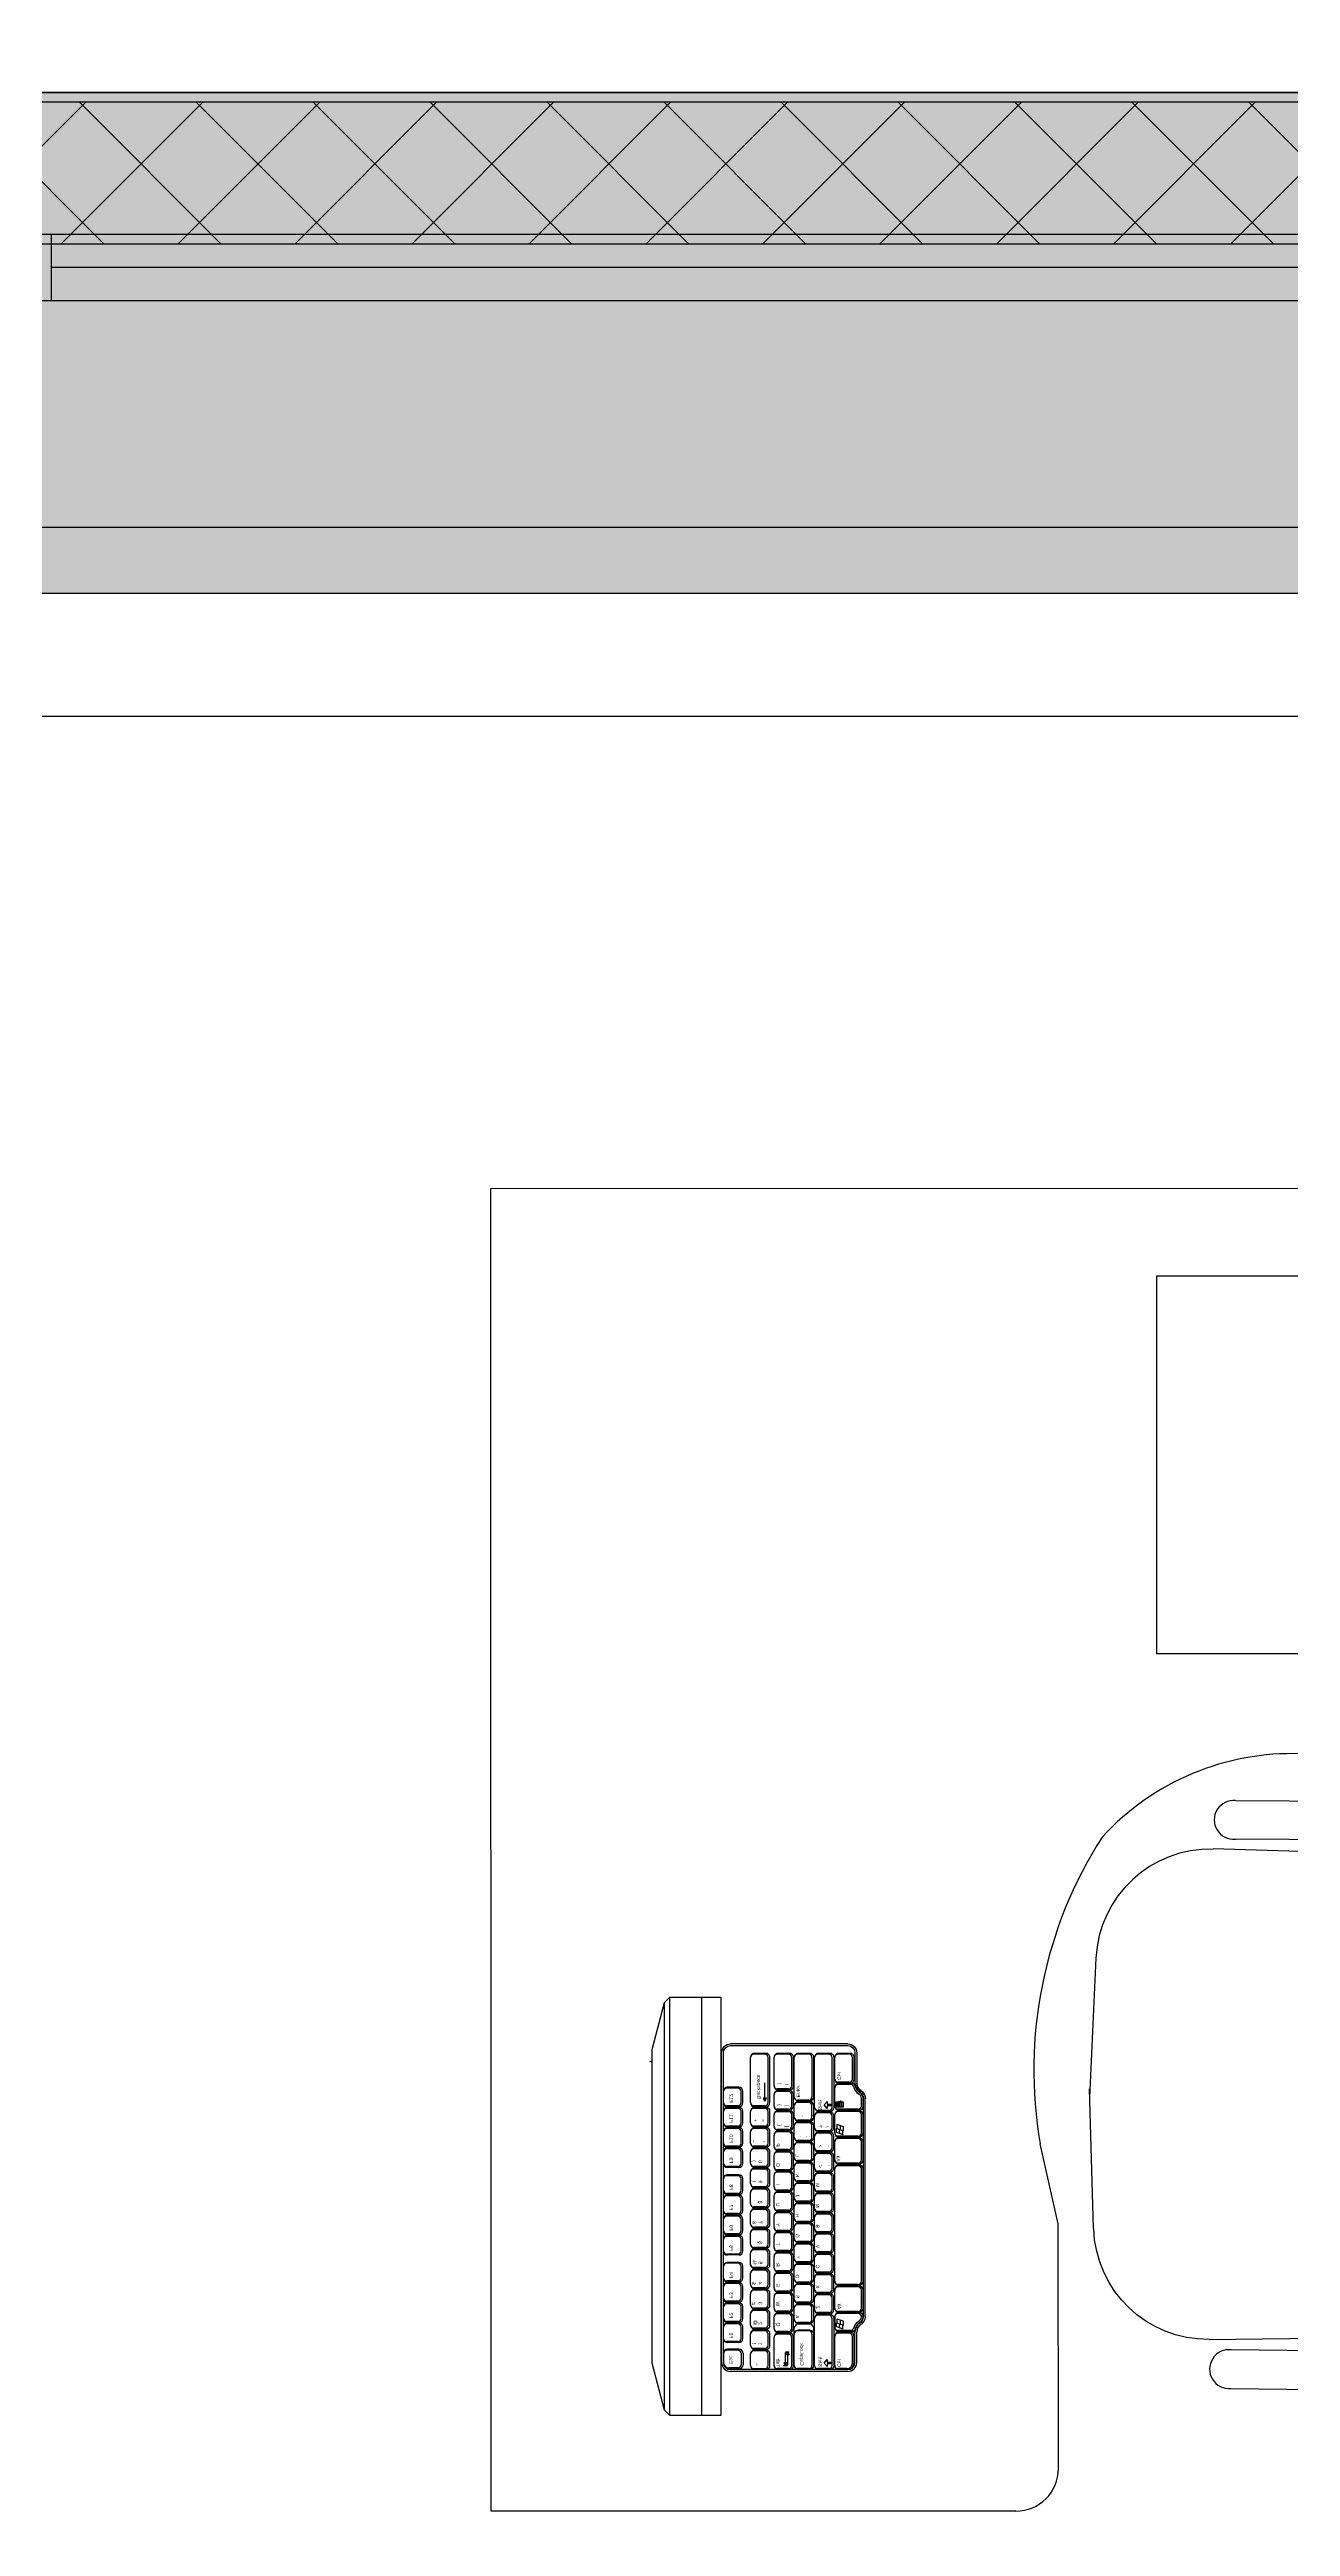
# Model space of a CAD drawing. Header units: millimetres. Extents: x -9318 to 9016603, y 0 to 838141.
# Drawn here: x 104005 to 105318, y 180642 to 183263 of the extents above; entities that cross this region are included whole.
import ezdxf
from ezdxf import colors
from ezdxf.entities.mleader import LeaderData, LeaderLine
from ezdxf.math import Vec2, Vec3

# ---------------------------------------------------------------- set-up
doc = ezdxf.new("R2010")
doc.units = ezdxf.units.MM
doc.linetypes.add('CENTER', pattern=[2, 1.25, -0.25, 0.25, -0.25])
doc.linetypes.add('HIDDEN', pattern=[6, 4, -2])
doc.styles.add('Arial 200', font='arial.ttf', dxfattribs={"height": 500})
doc.styles.add('ISOCPEUR', font='isocpeur.ttf', dxfattribs={"width": 0.7})
doc.styles.add('SIMPLEX', font='simplex.shx', dxfattribs={"width": 0.85, "oblique": 7})

# ---------------------------------------------------------------- blocks, each defined once
blk = doc.blocks.new('*U733')
h = blk.add_hatch(color=8)
h.dxf.hatch_style = 1
h.paths.add_polyline_path([(-1840, -310), (70, -310), (70, -240), (0, -240), (0, 220), (-1770, 220), (-1770, -240), (-1840, -240)])
at = {"color": 8, "lineweight": 30}
for p, q in [((-1770, -240), (-1770, 220)), ((0, -240), (0, 220))]:
    blk.add_line(p, q, dxfattribs=at)
at = {"color": 8}
for p, q in [((0, 220), (-1770, 220)), ((-1770, 70), (0, 70)), ((-1700, 0), (-1700, 70)), ((-70, 0), (-70, 70)), ((-1700, 35), (-70, 35)), ((-1770, 0), (0, 0)), ((-1840, -310), (-1840, -240)), ((-1840, -240), (-1770, -240)), ((0, -240), (70, -240)), ((70, -310), (70, -240)), ((-1840, -310), (70, -310))]:
    blk.add_line(p, q, dxfattribs=at)
blk = doc.blocks.new('_DotSmall')
at = {"color": 8, "linetype": 'ByBlock', "const_width": 0.5}
blk.add_lwpolyline([(-0.0625, 0, 1), (0.0625, 0, 1)], format="xyb", close=True, dxfattribs=at)
blk = doc.blocks.new('М-60')
at = {"color": 8, "extrusion": (-6.19742e-05, 0.000470712, 1)}
for p, q in [((7035415.4, 1186627.5, -0.2), (7035231.8, 1186626.6, -0.2)), ((7035202.1, 1186569.5, -0.1), (7035439, 1186576.2, -0.1)), ((7035232, 1186585.7, -0.1), (7035415.6, 1186586.5, -0.1)), ((7035049.2, 1186548.9, -0.1), (7035050.6, 1186548.5, -0.1)), ((7034998.3, 1186437.9, -0.1), (7035019.7, 1186530.9, -0.1)), ((7035068.3, 1186519.6, -0.1), (7035046.7, 1186425.8, -0.1)), ((7035085.8, 1186312.9, 0), (7035092.5, 1186454.7, -0.1)), ((7035563.1, 1186460.5, -0.1), (7035569.8, 1186312.9, 0)), ((7034971.3, 1186282.6, 0), (7034970.4, 1186343.1, -0.1)), ((7034989, 1186343.1, -0.1), (7034970.8, 1186343.1, -0.1)), ((7034970.8, 1186343.1, -0.1), (7034970.8, 1186282.6, 0)), ((7034989, 1186312.9, 0), (7034989, 1186356.2, -0.1)), ((7034989, 1186312.9, 0), (7034989, 1186343.1, -0.1)), ((7035037.4, 1186344.1, 0), (7035037.4, 1186312.9, 0)), ((7035037.8, 1186361.3, -0.1), (7035088.1, 1186361.3, -0.1)), ((7034989, 1186313.2, 0), (7034989.4, 1186282.9, 0)), ((7034989, 1186313.2, 0), (7034989.6, 1186269.8, 0)), ((7035037.8, 1186282.6, 0), (7035037.4, 1186313.9, 0)), ((7035085.7, 1186314.6, 0), (7035094.7, 1186172.9, 0)), ((7035565.2, 1186174.3, 0.1), (7035569.7, 1186322, 0)), ((7034989.4, 1186282.9, 0), (7034971.3, 1186282.6, 0)), ((7035038.5, 1186265.5, 0), (7035088.8, 1186266.3, 0)), ((7035000.2, 1186188.3, 0), (7035023, 1186095.7, 0.1)), ((7035071.5, 1186107.6, 0.1), (7035048.4, 1186201.2, 0)), ((7035052.8, 1186078.1, 0.1), (7035054.2, 1186078.5, 0.1)), ((7035206, 1186059.9, 0.1), (7035442.9, 1186056.7, 0.1)), ((7035236.1, 1186044.1, 0.1), (7035419.7, 1186046, 0.1)), ((7035420.2, 1186005.1, 0.1), (7035236.6, 1186003.1, 0.1))]:
    blk.add_line(p, q, dxfattribs=at)
for centre, start, end in [((7035230, 1186606.2, 122.4), 84.9987, 275.5247), ((7035417.4, 1186607.1, 122.4), 264.9987, 95.5247), ((7035234.4, 1186023.7, 122.4), 85.3479, 275.874), ((7035421.8, 1186025.7, 122.4), 265.3479, 95.874)]:
    blk.add_arc(centre, 20.6, start, end, dxfattribs=at)
at = {"color": 8, "extrusion": (6.19742e-05, -0.000470712, -1)}
for centre, major_axis, start_param, end_param in [((7035442.2, 1186455, -0.1), (77.8, 92.6, 0), -0.725128, 0.826554), ((7035043.3, 1186525.4, -0.1), (15.6, 18.5, 0), 4.240369, 5.829345), ((7035044.7, 1186525.1, -0.1), (15.6, 18.5, 0), -0.45384, 1.098777), ((7035213.4, 1186449, -0.1), (77.8, 92.6, 0), 4.061153, 5.558057), ((7035352, 1186356.2, 0), (-277.9, 233.5, -0.1), 5.584367, 5.811166), ((7035400.4, 1186344.1, 0), (233.5, 277.9, -0.1), 4.01357, 4.240369)]:
    blk.add_ellipse(centre, major_axis=major_axis, ratio=1, start_param=start_param, end_param=end_param, dxfattribs=at)
at = {"color": 8, "extrusion": (-6.19742e-05, 0.000470712, 1)}
for centre, major_axis, start_param, end_param in [((7035352.6, 1186275.3, 0), (-274.3, -237.7, 0.1), 5.584367, 5.811166), ((7035400.8, 1186288.2, 0), (237.7, -274.3, 0.1), 4.01357, 4.240369), ((7035215.4, 1186180.5, 0), (79.2, -91.4, 0), 4.061153, 5.558057), ((7035444.3, 1186178, 0.1), (79.2, -91.4, 0), -0.725128, 0.826554), ((7035048, 1186101.8, 0.1), (15.8, -18.3, 0), -0.45384, 1.098777), ((7035046.5, 1186101.5, 0.1), (15.8, -18.3, 0), 4.240369, 5.829345)]:
    blk.add_ellipse(centre, major_axis=major_axis, ratio=1, start_param=start_param, end_param=end_param, dxfattribs=at)
blk = doc.blocks.new('стол угловой 1200х1400')
at = {"color": 8, "extrusion": (-6.20986e-05, 0.000470696, 1)}
for p, q in [((-20568.3, 33327.6, -393.6), (-20014.8, 33327.8, -393.6)), ((-20568, 32127.6, -393), (-20568.3, 33327.6, -393.6)), ((-19969.8, 32984.7, -393.4), (-19969.8, 33284.7, -393.5)), ((-19213.1, 32728, -393.2), (-19472.2, 32727.9, -393.2)), ((-19168.1, 32683, -393.2), (-19168, 32128, -392.9)), ((-19168, 32128, -392.9), (-20568, 32127.6, -393))]:
    blk.add_line(p, q, dxfattribs=at)
at = {"color": 8, "linetype": 'HIDDEN', "ltscale": 0.1}
blk.add_lwpolyline([(-20475.6, 33232.1), (-20075.6, 33232.2), (-20075.5, 32832.2), (-20475.5, 32832.1)], close=True, dxfattribs=at)
at = {"color": 8, "extrusion": (-6.20986e-05, 0.000470696, 1), "elevation": -376.6}
blk.add_lwpolyline([(-19472.3, 32728.1), (-19556.8, 32709)], dxfattribs=at)
at = {"color": 8, "extrusion": (-6.20986e-05, 0.000470696, 1)}
for centre, radius, start, end in [((-20014.8, 33283, -376.6), 45, 2.4817, 90.0151), ((-19697, 32975.5, -376.6), 272.9, 178.0222, 227.3755), ((-19635.3, 33157.4, -376.6), 455.2, 237.2104, 279.9393), ((-19213.1, 32683.2, -376.6), 45, 0.0151, 90.0151)]:
    blk.add_arc(centre, radius, start, end, dxfattribs=at)
blk = doc.blocks.new('KEY')
at = {"color": 8}
for p, q in [((-0.198, 0), (0.198, 0)), ((-0.338, -0.536), (-0.338, -0.141)), ((-0.307, -0.505), (-0.307, -0.109)), ((-0.198, -0.614), (0.198, -0.614)), ((-0.198, -0.677), (0.198, -0.677)), ((0.307, -0.505), (0.307, -0.109)), ((0.338, -0.536), (0.338, -0.141))]:
    blk.add_line(p, q, dxfattribs=at)
for centre, radius, start, end in [((0.198, -0.109), 0.109, 360, 90), ((0.198, -0.141), 0.141, 360, 90), ((-0.198, -0.141), 0.141, 90, 180), ((-0.198, -0.536), 0.141, 180, 270), ((-0.198, -0.109), 0.109, 90, 180), ((-0.198, -0.505), 0.109, 180, 270), ((0.198, -0.505), 0.109, 270, 360), ((0.198, -0.536), 0.141, 270, 360)]:
    blk.add_arc(centre, radius, start, end, dxfattribs=at)
blk = doc.blocks.new('рншнглнг8л')
h = blk.add_hatch(color=8)
h.paths.add_polyline_path([(-575895.8, 55186.1), (-575892.8, 55184.3), (-575895.8, 55184.3)])
h.paths.add_polyline_path([(-575895.8, 55184.3), (-575892.8, 55184.3), (-575895.8, 55182.5)])
h = blk.add_hatch(color=8)
h.paths.add_polyline_path([(-575624.1, 55162.2), (-575627.2, 55160.4), (-575624.1, 55160.4)])
h.paths.add_polyline_path([(-575624.1, 55160.4), (-575627.2, 55160.4), (-575624.1, 55158.6)])
h = blk.add_hatch(color=8)
h.paths.add_polyline_path([(-575615.7, 55164.4), (-575612.7, 55162.7), (-575615.7, 55162.7)])
h.paths.add_polyline_path([(-575615.7, 55162.7), (-575612.7, 55162.7), (-575615.7, 55160.9)])
at = {"color": 8}
for p, q in [((-575947.2, 55303.5), (-575997.1, 55290.7)), ((-575615.4, 55303.5), (-575947.2, 55303.5)), ((-575565.6, 55290.7), (-575615.4, 55303.5)), ((-575997.1, 55290.7), (-576002.8, 55285.1)), ((-575559.9, 55285.1), (-576002.8, 55285.1)), ((-576002.8, 55285.1), (-576002.8, 55230.9)), ((-575565.6, 55290.7), (-575997.1, 55290.7)), ((-575559.9, 55285.1), (-575565.6, 55290.7)), ((-575559.9, 55230.9), (-575559.9, 55285.1)), ((-575559.9, 55250.9), (-576002.8, 55250.9)), ((-576002.8, 55230.9), (-575559.9, 55230.9)), ((-575953.4, 55096.7), (-575953.4, 55220.6)), ((-575951.4, 55096.7), (-575951.4, 55220.6)), ((-575616.2, 55228.2), (-575943.8, 55228.2)), ((-575630.1, 55211.8), (-575630.1, 55223.9)), ((-575629.1, 55212.8), (-575629.1, 55224.8)), ((-575625.8, 55228.2), (-575616.1, 55228.2)), ((-575610.4, 55212.8), (-575610.4, 55222.5)), ((-575609.4, 55211.8), (-575609.4, 55221.5)), ((-575608.6, 55096.7), (-575608.6, 55220.6)), ((-575606.7, 55096.7), (-575606.7, 55220.6)), ((-575943.3, 55183.3), (-575943.3, 55195.4)), ((-575942.4, 55184.3), (-575942.4, 55196.3)), ((-575891.1, 55199.6), (-575939, 55199.6)), ((-575887.8, 55184.3), (-575887.8, 55196.3)), ((-575886.8, 55183.3), (-575886.8, 55195.4)), ((-575625.8, 55209.5), (-575613.7, 55209.5)), ((-575625.8, 55207.5), (-575613.7, 55207.5)), ((-575943.3, 55158.3), (-575943.3, 55170.4)), ((-575942.4, 55159.3), (-575942.4, 55171.3)), ((-575891.1, 55180.9), (-575939, 55180.9)), ((-575891.1, 55179), (-575939, 55179)), ((-575908.9, 55174.7), (-575939, 55174.7)), ((-575892.8, 55184.3), (-575912.1, 55184.3)), ((-575905.6, 55159.3), (-575905.6, 55171.3)), ((-575904.7, 55158.3), (-575904.7, 55170.4)), ((-575895.8, 55182.5), (-575895.8, 55186.1)), ((-575895.8, 55186.1), (-575892.8, 55184.3)), ((-575892.8, 55184.3), (-575895.8, 55182.5)), ((-575647, 55158.3), (-575647, 55170.4)), ((-575646.1, 55159.3), (-575646.1, 55171.3)), ((-575612.9, 55174.7), (-575642.8, 55174.7)), ((-575627.2, 55162.5), (-575627.2, 55158.5)), ((-575624.1, 55162.2), (-575627.2, 55160.4)), ((-575627.2, 55160.4), (-575613.4, 55160.4)), ((-575627.2, 55160.4), (-575624.1, 55158.6)), ((-575612.7, 55162.7), (-575626.8, 55162.7)), ((-575624.1, 55158.6), (-575624.1, 55162.2)), ((-575615.7, 55160.9), (-575615.7, 55164.4)), ((-575615.7, 55164.4), (-575612.7, 55162.7)), ((-575612.7, 55162.7), (-575615.7, 55160.9)), ((-575612.7, 55160.6), (-575612.7, 55164.9)), ((-575609.6, 55159.3), (-575609.6, 55171.3)), ((-575608.6, 55158.3), (-575608.6, 55170.4)), ((-575943.3, 55136.9), (-575943.3, 55149)), ((-575942.4, 55137.9), (-575942.4, 55149.9)), ((-575908.9, 55156), (-575939, 55156)), ((-575908.9, 55154), (-575939, 55154)), ((-575897.2, 55153.3), (-575939, 55153.3)), ((-575897.2, 55134.5), (-575939, 55134.5)), ((-575893.9, 55137.9), (-575893.9, 55149.9)), ((-575892.9, 55136.9), (-575892.9, 55149)), ((-575656.6, 55136.9), (-575656.6, 55149)), ((-575612.9, 55153.3), (-575652.3, 55153.3)), ((-575650.4, 55136.9), (-575650.4, 55149)), ((-575649.5, 55137.9), (-575649.5, 55149.9)), ((-575612.9, 55134.5), (-575646.1, 55134.5)), ((-575612.9, 55156), (-575642.8, 55156)), ((-575612.9, 55154), (-575642.8, 55154)), ((-575609.6, 55137.9), (-575609.6, 55149.9)), ((-575608.6, 55136.9), (-575608.6, 55149)), ((-575943.3, 55115.5), (-575943.3, 55127.6)), ((-575942.4, 55116.5), (-575942.4, 55128.5)), ((-575897.2, 55132.6), (-575939, 55132.6)), ((-575886.1, 55131.9), (-575939, 55131.9)), ((-575886.1, 55113.1), (-575939, 55113.1)), ((-575886.1, 55111.2), (-575939, 55111.2)), ((-575916.1, 55110.5), (-575939, 55110.5)), ((-575887.5, 55110.5), (-575906.9, 55110.5)), ((-575888.8, 55121.7), (-575892.5, 55118.4)), ((-575892.5, 55118.4), (-575889.6, 55118.6)), ((-575886.3, 55108.9), (-575891.8, 55108.9)), ((-575891.8, 55108.9), (-575891.8, 55101.7)), ((-575887.1, 55108.1), (-575890.9, 55108.1)), ((-575889.6, 55118.6), (-575889.6, 55114.7)), ((-575887.9, 55114.7), (-575889.6, 55114.7)), ((-575885, 55118.4), (-575888.8, 55121.7)), ((-575887.9, 55114.7), (-575887.9, 55118.6)), ((-575887.9, 55118.6), (-575885, 55118.4)), ((-575886.3, 55101.7), (-575886.3, 55108.9)), ((-575882.8, 55116.5), (-575882.8, 55128.5)), ((-575881.9, 55115.5), (-575881.9, 55127.6)), ((-575859, 55110.5), (-575878.3, 55110.5)), ((-575868.2, 55108.4), (-575865.8, 55101.7)), ((-575863.9, 55108.4), (-575861.4, 55101.7)), ((-575857.1, 55101.7), (-575859.5, 55108.4)), ((-575830.5, 55110.5), (-575849.7, 55110.5)), ((-575702.1, 55110.5), (-575820.9, 55110.5)), ((-575673.5, 55110.5), (-575692.8, 55110.5)), ((-575667, 55115.5), (-575667, 55127.6)), ((-575666.1, 55116.5), (-575666.1, 55128.5)), ((-575664.6, 55110.5), (-575653.2, 55110.5)), ((-575612.9, 55131.9), (-575662.7, 55131.9)), ((-575612.9, 55113.1), (-575662.7, 55113.1)), ((-575612.9, 55111.2), (-575662.7, 55111.2)), ((-575662.4, 55108.4), (-575660, 55101.7)), ((-575658, 55108.4), (-575655.6, 55101.7)), ((-575651.3, 55101.7), (-575653.7, 55108.4)), ((-575612.9, 55132.6), (-575652.3, 55132.6)), ((-575612.9, 55110.5), (-575643.7, 55110.5)), ((-575615.5, 55121.7), (-575619.2, 55118.4)), ((-575619.2, 55118.4), (-575616.4, 55118.6)), ((-575616.4, 55118.6), (-575616.4, 55114.7)), ((-575614.7, 55114.7), (-575616.4, 55114.7)), ((-575611.8, 55118.4), (-575615.5, 55121.7)), ((-575614.7, 55118.6), (-575611.8, 55118.4)), ((-575614.7, 55114.7), (-575614.7, 55118.6)), ((-575609.6, 55116.5), (-575609.6, 55128.5)), ((-575608.6, 55115.5), (-575608.6, 55127.6)), ((-575943.8, 55089.1), (-575911.8, 55089.1)), ((-575943.8, 55087.2), (-575911.8, 55087.2)), ((-575943.3, 55094.1), (-575943.3, 55106.2)), ((-575942.4, 55095.1), (-575942.4, 55107.1)), ((-575916.1, 55091.7), (-575939, 55091.7)), ((-575916.1, 55089.8), (-575939, 55089.8)), ((-575912.7, 55095.1), (-575912.7, 55107.1)), ((-575911.8, 55094.1), (-575911.8, 55106.2)), ((-575911.2, 55091.1), (-575911.2, 55106.2)), ((-575910.2, 55092.8), (-575910.2, 55107.1)), ((-575887.5, 55082.3), (-575895.6, 55082.3)), ((-575890.9, 55106.4), (-575893.2, 55105.3)), ((-575893.2, 55105.3), (-575892.3, 55105.1)), ((-575892.3, 55105.1), (-575893.1, 55104)), ((-575892.8, 55103.7), (-575893.1, 55104)), ((-575892.8, 55103.7), (-575891.9, 55104.8)), ((-575891.9, 55104.8), (-575891.5, 55104.1)), ((-575886.3, 55107.2), (-575891.8, 55107.2)), ((-575886.3, 55105.5), (-575891.8, 55105.5)), ((-575891.8, 55101.7), (-575886.3, 55101.7)), ((-575891.5, 55104.1), (-575890.9, 55106.4)), ((-575887.1, 55106.4), (-575890.9, 55106.4)), ((-575887.1, 55104.6), (-575890.9, 55104.6)), ((-575887.1, 55102.9), (-575890.9, 55102.9)), ((-575884.2, 55085.6), (-575884.2, 55107.1)), ((-575883.3, 55084.6), (-575883.3, 55106.2)), ((-575882.6, 55084.7), (-575882.6, 55106.2)), ((-575881.6, 55085.6), (-575881.6, 55107.1)), ((-575859, 55082.3), (-575878.3, 55082.3)), ((-575855.7, 55085.6), (-575855.7, 55107.1)), ((-575854.7, 55084.7), (-575854.7, 55106.2)), ((-575854, 55084.7), (-575854, 55106.2)), ((-575853.1, 55085.6), (-575853.1, 55107.1)), ((-575830.5, 55082.3), (-575849.7, 55082.3)), ((-575827.1, 55085.6), (-575827.1, 55107.1)), ((-575826.2, 55084.7), (-575826.2, 55106.2)), ((-575825.2, 55084.7), (-575825.2, 55106.2)), ((-575824.3, 55085.6), (-575824.3, 55107.1)), ((-575702.1, 55082.3), (-575820.9, 55082.3)), ((-575698.7, 55085.6), (-575698.7, 55107.1)), ((-575697.8, 55084.7), (-575697.8, 55106.2)), ((-575697.1, 55084.7), (-575697.1, 55106.2)), ((-575696.1, 55085.6), (-575696.1, 55107.1)), ((-575673.5, 55082.3), (-575692.8, 55082.3)), ((-575670.2, 55085.6), (-575670.2, 55107.1)), ((-575669.2, 55084.7), (-575669.2, 55106.2)), ((-575668.9, 55084.6), (-575668.9, 55106.2)), ((-575667.9, 55085.6), (-575667.9, 55107.1)), ((-575664.6, 55082.3), (-575664.5, 55082.3)), ((-575649.9, 55092.8), (-575649.9, 55107.1)), ((-575648.9, 55091.1), (-575648.9, 55106.2)), ((-575616.2, 55089.1), (-575648.3, 55089.1)), ((-575616.2, 55087.2), (-575648.3, 55087.2)), ((-575647.9, 55094.1), (-575647.9, 55106.2)), ((-575647, 55095.1), (-575647, 55107.1)), ((-575615.3, 55091.7), (-575643.7, 55091.7)), ((-575616.2, 55089.8), (-575643.7, 55089.8)), ((-575609.6, 55097.5), (-575609.6, 55107.1)), ((-575608.6, 55097.5), (-575608.6, 55106.2)), ((-575887.5, 55080.3), (-575895.6, 55080.3)), ((-575664.5, 55080), (-575895.6, 55080)), ((-575664.5, 55078.1), (-575895.6, 55078.1)), ((-575859, 55080.4), (-575878.3, 55080.4)), ((-575830.5, 55080.4), (-575849.7, 55080.4)), ((-575702.1, 55080.4), (-575820.9, 55080.4)), ((-575673.5, 55080.4), (-575692.8, 55080.4)), ((-575664.6, 55080.3), (-575664.5, 55080.3))]:
    blk.add_line(p, q, dxfattribs=at)
for points in [[(-575934, 55303.5), (-575934.9, 55306.2)], [(-575616.2, 55230.1), (-575943.8, 55230.1)]]:
    blk.add_lwpolyline(points, dxfattribs=at)
for centre, major_axis, start_param, end_param in [((-575943.8, 55220.6), (-6.74, -6.74), 3.926991, 5.497787), ((-575943.8, 55220.6), (-5.39, -5.39), 3.926991, 5.497787), ((-575943.8, 55096.7), (-6.74, 6.74), 0.785398, 2.356194), ((-575943.8, 55096.7), (-5.39, 5.39), 0.785398, 2.356194), ((-575911.8, 55077.6), (-8.08, -8.08), 2.907036, 3.926991), ((-575911.8, 55077.6), (-6.74, -6.74), 2.907036, 3.926991), ((-575895.6, 55087.6), (-6.74, -6.74), -0.234557, 0.785398), ((-575895.6, 55087.6), (-5.39, 5.39), 1.336239, 2.356194)]:
    blk.add_ellipse(centre, major_axis=major_axis, ratio=1, start_param=start_param, end_param=end_param, dxfattribs=at)
at = {"color": 8, "extrusion": (0, 0, -1)}
for centre, major_axis, ratio, start_param, end_param in [((-575625.8, 55223.9), (3.03, 3.03), 1, 3.926991, 5.497787), ((-575625.8, 55224.8), (2.36, 2.36), 1, 3.926991, 5.497787), ((-575625.8, 55212.8), (2.36, -2.36), 1, 0.785398, 2.356194), ((-575616.2, 55220.6), (6.74, -6.74), 1, 3.926991, 5.497787), ((-575616.2, 55220.6), (5.39, -5.39), 1, 3.926991, 5.497787), ((-575616.1, 55221.5), (4.72, 4.72), 1, 5.497787, 7.068583), ((-575616.1, 55222.5), (4.04, -4.04), 1, 3.926991, 5.497787), ((-575613.7, 55212.8), (2.36, -2.36), 1, -0.785398, 0.785398), ((-575939, 55195.4), (3.03, -3.03), 1, 2.356194, 3.926991), ((-575939, 55196.3), (2.36, -2.36), 1, 2.356194, 3.926991), ((-575891.1, 55196.3), (2.36, 2.36), 1, 5.497787, 7.068583), ((-575891.1, 55195.4), (3.03, -3.03), 1, 3.926991, 5.497787), ((-575625.8, 55211.8), (3.03, -3.03), 1, 0.785398, 2.356194), ((-575613.7, 55211.8), (3.03, 3.03), 1, 0.785398, 2.356194), ((-575939, 55183.3), (3.03, 3.03), 1, 2.356194, 3.926991), ((-575939, 55170.4), (3.03, -3.03), 1, 2.356194, 3.926991), ((-575939, 55184.3), (2.36, 2.36), 1, 2.356194, 3.926991), ((-575939, 55171.3), (2.36, -2.36), 1, 2.356194, 3.926991), ((-575908.9, 55171.3), (2.36, 2.36), 1, 5.497787, 7.068583), ((-575908.9, 55170.4), (3.03, 3.03), 1, 5.497787, 7.068583), ((-575891.1, 55184.3), (2.36, -2.36), 1, -0.785398, 0.785398), ((-575891.1, 55183.3), (3.03, 3.03), 1, 0.785398, 2.356194), ((-575642.8, 55170.4), (3.03, 3.03), 1, 3.926991, 5.497787), ((-575642.8, 55171.3), (2.36, 2.36), 1, 3.926991, 5.497787), ((-575612.9, 55171.3), (2.36, -2.36), 1, 3.926991, 5.497787), ((-575612.9, 55170.4), (3.03, -3.03), 1, 3.926991, 5.497787), ((-575939, 55158.3), (3.03, 3.03), 1, 2.356194, 3.926991), ((-575939, 55149), (3.03, -3.03), 1, 2.356194, 3.926991), ((-575939, 55136.9), (3.03, 3.03), 1, 2.356194, 3.926991), ((-575939, 55159.3), (2.36, 2.36), 1, 2.356194, 3.926991), ((-575939, 55149.9), (2.36, -2.36), 1, 2.356194, 3.926991), ((-575939, 55137.9), (2.36, 2.36), 1, 2.356194, 3.926991), ((-575908.9, 55159.3), (2.36, -2.36), 1, -0.785398, 0.785398), ((-575908.9, 55158.3), (3.03, -3.03), 1, -0.785398, 0.785398), ((-575897.2, 55149.9), (2.36, 2.36), 1, 5.497787, 7.068583), ((-575897.2, 55149), (3.03, 3.03), 1, 5.497787, 7.068583), ((-575897.2, 55137.9), (2.36, -2.36), 1, -0.785398, 0.785398), ((-575897.2, 55136.9), (3.03, -3.03), 1, -0.785398, 0.785398), ((-575652.3, 55149), (3.03, 3.03), 1, 3.926991, 5.497787), ((-575652.3, 55136.9), (3.03, -3.03), 1, 0.785398, 2.356194), ((-575646.1, 55149), (3.03, 3.03), 1, 3.926991, 5.497787), ((-575646.1, 55136.9), (3.03, -3.03), 1, 0.785398, 2.356194), ((-575646.1, 55149.9), (2.36, -2.36), 1, 2.356194, 3.926991), ((-575646.1, 55137.9), (2.36, 2.36), 1, 2.356194, 3.926991), ((-575642.8, 55158.3), (3.03, -3.03), 1, 0.785398, 2.356194), ((-575642.8, 55159.3), (2.36, -2.36), 1, 0.785398, 2.356194), ((-575612.9, 55159.3), (2.36, 2.36), 1, 0.785398, 2.356194), ((-575612.9, 55158.3), (3.03, 3.03), 1, 0.785398, 2.356194), ((-575612.9, 55149.9), (2.36, -2.36), 1, 3.926991, 5.497787), ((-575612.9, 55149), (3.03, -3.03), 1, 3.926991, 5.497787), ((-575612.9, 55137.9), (2.36, 2.36), 1, 0.785398, 2.356194), ((-575612.9, 55136.9), (3.03, 3.03), 1, 0.785398, 2.356194), ((-575939, 55127.6), (3.03, -3.03), 1, 2.356194, 3.926991), ((-575939, 55115.5), (3.03, 3.03), 1, 2.356194, 3.926991), ((-575939, 55106.2), (3.03, -3.03), 1, 2.356194, 3.926991), ((-575939, 55128.5), (2.36, -2.36), 1, 2.356194, 3.926991), ((-575939, 55116.5), (2.36, 2.36), 1, 2.356194, 3.926991), ((-575939, 55107.1), (2.36, -2.36), 1, 2.356194, 3.926991), ((-575916.1, 55107.1), (2.36, -2.36), 1, 3.926991, 5.497787), ((-575916.1, 55106.2), (3.03, -3.03), 1, 3.926991, 5.497787), ((-575906.9, 55106.2), (3.03, 3.03), 1, 3.926991, 5.497787), ((-575906.9, 55107.1), (2.36, 2.36), 1, 3.926991, 5.497787), ((-575887.5, 55107.1), (2.36, 2.36), 1, 5.497787, 7.068583), ((-575887.5, 55106.2), (3.03, 3.03), 1, 5.497787, 7.068583), ((-575886.1, 55128.5), (2.36, 2.36), 1, 5.497787, 7.068583), ((-575886.1, 55127.6), (3.03, -3.03), 1, 3.926991, 5.497787), ((-575886.1, 55116.5), (2.36, -2.36), 1, -0.785398, 0.785398), ((-575886.1, 55115.5), (3.03, 3.03), 1, 0.785398, 2.356194), ((-575878.3, 55106.2), (3.03, 3.03), 1, 3.926991, 5.497787), ((-575878.3, 55107.1), (2.36, 2.36), 1, 3.926991, 5.497787), ((-575866, 55108.4), (2.17, 0), 0.316309, 0, 3.141593), ((-575861.7, 55108.4), (2.17, 0), 0.316309, 3.141593, 6.283185), ((-575859, 55107.1), (2.36, 2.36), 1, 5.497787, 7.068583), ((-575859, 55106.2), (3.03, -3.03), 1, 3.926991, 5.497787), ((-575849.7, 55106.2), (3.03, 3.03), 1, 3.926991, 5.497787), ((-575849.7, 55107.1), (2.36, -2.36), 1, 2.356194, 3.926991), ((-575830.5, 55107.1), (2.36, -2.36), 1, 3.926991, 5.497787), ((-575830.5, 55106.2), (3.03, -3.03), 1, 3.926991, 5.497787), ((-575820.9, 55106.2), (3.03, 3.03), 1, 3.926991, 5.497787), ((-575820.9, 55107.1), (2.36, -2.36), 1, 2.356194, 3.926991), ((-575702.1, 55107.1), (2.36, 2.36), 1, 5.497787, 7.068583), ((-575702.1, 55106.2), (3.03, -3.03), 1, 3.926991, 5.497787), ((-575692.8, 55106.2), (3.03, 3.03), 1, 3.926991, 5.497787), ((-575692.8, 55107.1), (2.36, -2.36), 1, 2.356194, 3.926991), ((-575673.5, 55107.1), (2.36, -2.36), 1, 3.926991, 5.497787), ((-575673.5, 55106.2), (3.03, -3.03), 1, 3.926991, 5.497787), ((-575664.6, 55106.2), (3.03, 3.03), 1, 3.926991, 5.497787), ((-575664.6, 55107.1), (2.36, -2.36), 1, 2.356194, 3.926991), ((-575662.7, 55127.6), (3.03, 3.03), 1, 3.926991, 5.497787), ((-575662.7, 55115.5), (3.03, -3.03), 1, 0.785398, 2.356194), ((-575662.7, 55128.5), (2.36, -2.36), 1, 2.356194, 3.926991), ((-575662.7, 55116.5), (2.36, 2.36), 1, 2.356194, 3.926991), ((-575660.2, 55108.4), (2.17, 0), 0.316309, 0, 3.141593), ((-575655.9, 55108.4), (2.17, 0), 0.316309, 3.141593, 6.283185), ((-575653.2, 55107.1), (2.36, -2.36), 1, 3.926991, 5.497787), ((-575653.2, 55106.2), (3.03, -3.03), 1, 3.926991, 5.497787), ((-575643.7, 55106.2), (3.03, 3.03), 1, 3.926991, 5.497787), ((-575643.7, 55107.1), (2.36, -2.36), 1, 2.356194, 3.926991), ((-575612.9, 55128.5), (2.36, -2.36), 1, 3.926991, 5.497787), ((-575612.9, 55127.6), (3.03, -3.03), 1, 3.926991, 5.497787), ((-575612.9, 55116.5), (2.36, 2.36), 1, 0.785398, 2.356194), ((-575612.9, 55115.5), (3.03, 3.03), 1, 0.785398, 2.356194), ((-575612.9, 55107.1), (2.36, -2.36), 1, 3.926991, 5.497787), ((-575612.9, 55106.2), (3.03, -3.03), 1, 3.926991, 5.497787), ((-575939, 55094.1), (3.03, 3.03), 1, 2.356194, 3.926991), ((-575939, 55095.1), (2.36, 2.36), 1, 2.356194, 3.926991), ((-575916.1, 55095.1), (2.36, 2.36), 1, 0.785398, 2.356194), ((-575916.1, 55094.1), (3.03, 3.03), 1, 0.785398, 2.356194), ((-575911.8, 55077.6), (8.08, 8.08), 1, 5.497787, 6.517742), ((-575911.8, 55077.6), (6.74, -6.74), 1, 3.926991, 4.946946), ((-575909.2, 55091.1), (1.35, -1.35), 1, 0.971859, 2.356194), ((-575908.3, 55092.8), (1.35, -1.35), 1, 1.011126, 2.356194), ((-575911.8, 55077.6), (8.33, 8.33), 1, 5.684248, 6.517742), ((-575911.8, 55077.6), (9.68, -9.68), 1, 4.152719, 4.946946), ((-575895.6, 55087.6), (6.74, 6.74), 1, 2.356194, 3.37615), ((-575895.6, 55087.6), (5.39, 5.39), 1, 2.356194, 3.37615), ((-575895.6, 55087.6), (5.14, 5.14), 1, 2.356194, 3.37615), ((-575895.6, 55087.6), (3.79, 3.79), 1, 2.356194, 3.37615), ((-575887.5, 55085.6), (2.36, -2.36), 1, -0.785398, 0.785398), ((-575887.5, 55084.6), (3.03, -3.03), 1, -0.785398, 0.785398), ((-575878.3, 55084.7), (3.03, -3.03), 1, 0.785398, 2.356194), ((-575878.3, 55085.6), (2.36, -2.36), 1, 0.785398, 2.356194), ((-575864.8, 55105), (2.17, 0), 0.316309, 0, 3.141593), ((-575863.6, 55101.7), (2.17, 0), 0.316309, 0, 3.141593), ((-575860.5, 55105), (2.17, 0), 0.316309, 3.141593, 6.283185), ((-575859.3, 55101.7), (2.17, 0), 0.316309, 3.141593, 6.283185), ((-575859, 55085.6), (2.36, -2.36), 1, -0.785398, 0.785398), ((-575859, 55084.7), (3.03, 3.03), 1, 0.785398, 2.356194), ((-575849.7, 55084.7), (3.03, -3.03), 1, 0.785398, 2.356194), ((-575849.7, 55085.6), (2.36, 2.36), 1, 2.356194, 3.926991), ((-575830.5, 55085.6), (2.36, 2.36), 1, 0.785398, 2.356194), ((-575830.5, 55084.7), (3.03, 3.03), 1, 0.785398, 2.356194), ((-575820.9, 55084.7), (3.03, -3.03), 1, 0.785398, 2.356194), ((-575820.9, 55085.6), (2.36, 2.36), 1, 2.356194, 3.926991), ((-575702.1, 55085.6), (2.36, -2.36), 1, -0.785398, 0.785398), ((-575702.1, 55084.7), (3.03, 3.03), 1, 0.785398, 2.356194), ((-575692.8, 55084.7), (3.03, -3.03), 1, 0.785398, 2.356194), ((-575692.8, 55085.6), (2.36, 2.36), 1, 2.356194, 3.926991), ((-575673.5, 55085.6), (2.36, 2.36), 1, 0.785398, 2.356194), ((-575673.5, 55084.7), (3.03, 3.03), 1, 0.785398, 2.356194), ((-575664.6, 55084.6), (3.03, -3.03), 1, 0.785398, 2.356194), ((-575664.6, 55085.6), (2.36, 2.36), 1, 2.356194, 3.926991), ((-575664.5, 55087.6), (3.79, -3.79), 1, -0.234557, 0.785398), ((-575664.5, 55087.6), (5.14, -5.14), 1, -0.234557, 0.785398), ((-575664.5, 55087.6), (5.39, 5.39), 1, 1.336239, 2.356194), ((-575664.5, 55087.6), (6.74, -6.74), 1, -0.234557, 0.785398), ((-575659, 55105), (2.17, 0), 0.316309, 0, 3.141593), ((-575657.8, 55101.7), (2.17, 0), 0.316309, 0, 3.141593), ((-575648.3, 55077.6), (9.68, 9.68), 1, 4.477832, 5.272059), ((-575648.3, 55077.6), (8.33, -8.33), 1, 2.907036, 3.74053), ((-575648.3, 55077.6), (8.08, -8.08), 1, 2.907036, 3.926991), ((-575654.7, 55105), (2.17, 0), 0.316309, 3.141593, 6.283185), ((-575648.3, 55077.6), (6.74, -6.74), 1, 2.907036, 3.926991), ((-575653.5, 55101.7), (2.17, 0), 0.316309, 3.141593, 6.283185), ((-575651.8, 55092.8), (1.35, 1.35), 1, 0.785398, 2.130466), ((-575650.8, 55091.1), (1.35, 1.35), 1, 0.785398, 2.169734), ((-575643.7, 55094.1), (3.03, -3.03), 1, 0.785398, 2.356194), ((-575643.7, 55095.1), (2.36, 2.36), 1, 2.356194, 3.926991), ((-575616.2, 55097.5), (5.39, 5.39), 1, 0.785398, 2.356194), ((-575616.2, 55096.7), (6.74, 6.74), 1, 0.785398, 2.356194), ((-575616.2, 55096.7), (5.39, 5.39), 1, 0.785398, 2.356194), ((-575615.3, 55097.5), (4.04, 4.04), 1, 0.785398, 2.356194)]:
    blk.add_ellipse(centre, major_axis=major_axis, ratio=ratio, start_param=start_param, end_param=end_param, dxfattribs=at)
at = {"color": 8}
for points in [[(-575627.2, 55160.4), (-575627.2, 55160.4), (-575627.2, 55160.4)], [(-575612.7, 55162.7), (-575612.7, 55162.7), (-575612.7, 55162.7)]]:
    blk.add_solid(points, dxfattribs=at)
at = {"color": 8, "xscale": -30.48000000044703, "yscale": 30.48000000044703, "zscale": 60.96}
for p in [(-575897.1, 55228.2), (-575875.7, 55228.2), (-575854.3, 55228.2), (-575832.9, 55228.2), (-575804.4, 55228.2), (-575783, 55228.2), (-575761.6, 55228.2), (-575740.2, 55228.2), (-575711.7, 55228.2), (-575690.3, 55228.2), (-575668.9, 55228.2), (-575647.5, 55228.2), (-575875.7, 55199.6), (-575854.3, 55199.6), (-575832.9, 55199.6), (-575811.5, 55199.6), (-575790.1, 55199.6), (-575768.7, 55199.6), (-575747.3, 55199.6), (-575725.9, 55199.6), (-575704.5, 55199.6), (-575683.1, 55199.6), (-575661.7, 55199.6), (-575640.3, 55199.6), (-575618.9, 55199.6), (-575893.6, 55174.7), (-575872.2, 55174.7), (-575850.8, 55174.7), (-575829.4, 55174.7), (-575808, 55174.7), (-575786.6, 55174.7), (-575765.2, 55174.7), (-575743.8, 55174.7), (-575722.4, 55174.7), (-575701, 55174.7), (-575679.6, 55174.7), (-575658.2, 55174.7), (-575881.9, 55153.3), (-575860.5, 55153.3), (-575839.1, 55153.3), (-575817.6, 55153.3), (-575796.2, 55153.3), (-575774.8, 55153.3), (-575753.4, 55153.3), (-575732, 55153.3), (-575710.6, 55153.3), (-575689.2, 55153.3), (-575667.8, 55153.3), (-575870.8, 55131.9), (-575849.4, 55131.9), (-575828, 55131.9), (-575806.6, 55131.9), (-575785.2, 55131.9), (-575763.8, 55131.9), (-575742.4, 55131.9), (-575721, 55131.9), (-575699.6, 55131.9), (-575678.2, 55131.9)]:
    blk.add_blockref('KEY', p, dxfattribs=at)
at = {"color": 8}
for s, height, style, p in [('F12', 3.81, 'Arial 200', (-575891.1, 55221.9)), ('F11', 3.81, 'Arial 200', (-575869.7, 55221.9)), ('F10', 3.81, 'Arial 200', (-575848.3, 55221.9)), ('F9', 3.81, 'Arial 200', (-575826.9, 55221.9)), ('F8', 3.81, 'Arial 200', (-575798.4, 55221.9)), ('F7', 3.81, 'Arial 200', (-575777, 55221.9)), ('F6', 3.81, 'Arial 200', (-575755.6, 55221.9)), ('F5', 3.81, 'Arial 200', (-575734.2, 55221.8)), ('F4', 3.81, 'Arial 200', (-575705.6, 55221.9)), ('F3', 3.81, 'Arial 200', (-575684.2, 55221.9)), ('F2', 3.81, 'Arial 200', (-575662.8, 55221.9)), ('F1', 3.81, 'Arial 200', (-575641.4, 55221.9)), ('Esc', 3.81, 'Arial 200', (-575614.6, 55221.9)), ('Backspace', 3.81, 'Arial 200', (-575894.9, 55192.4)), ('+', 3.81, 'Arial 200', (-575870.7, 55196.4)), ('=', 3.81, 'Arial 200', (-575870.6, 55188)), ('_', 3.81, 'Arial 200', (-575848.5, 55195.3)), (')', 3.81, 'Arial 200', (-575828.3, 55197.4)), ('0', 3.81, 'Arial 200', (-575827.1, 55191)), ('(', 3.81, 'Arial 200', (-575806.9, 55197.4)), ('9', 3.81, 'Arial 200', (-575805.7, 55191)), ('8', 3.81, 'Arial 200', (-575784.3, 55191)), ('*', 3.81, 'Arial 200', (-575784.8, 55194.1)), ('&', 3.81, 'Arial 200', (-575762.5, 55197.3)), ('7', 3.81, 'Arial 200', (-575762.9, 55191)), ('^ ', 3.81, 'Arial 200', (-575742.1, 55194.9)), ('6', 3.81, 'Arial 200', (-575741.5, 55191)), ('%', 3.81, 'Arial 200', (-575719.7, 55197.2)), ('5', 3.81, 'Arial 200', (-575720.1, 55191)), ('4', 3.81, 'Arial 200', (-575698.7, 55191.1)), ('$', 3.81, 'Arial 200', (-575698.3, 55198.1)), ('3', 3.81, 'Arial 200', (-575677.3, 55191)), ('#', 3.81, 'Arial 200', (-575676.9, 55198.3)), ('@', 3.81, 'Arial 200', (-575655.5, 55196.3)), ('2', 3.81, 'Arial 200', (-575655.9, 55191.1)), ('1', 3.81, 'Arial 200', (-575634.5, 55191.1)), ('!', 3.81, 'Arial 200', (-575635.3, 55197.6)), ('~', 3.81, 'Arial 200', (-575612.2, 55194.6)), ('|', 3.81, 'Arial 200', (-575910.3, 55170.2)), ('\\', 3.81, 'Arial 200', (-575909.6, 55163.1)), ('}', 3.81, 'Arial 200', (-575887.8, 55170.5)), (']', 3.81, 'Arial 200', (-575886.8, 55162.6)), ('{', 3.81, 'Arial 200', (-575866.3, 55170.5)), ('[', 3.81, 'Arial 200', (-575865.4, 55162.6)), ('-', 3.81, 'Arial 200', (-575848.9, 55186.8)), ('P', 3.81, 'Arial 200', (-575844.5, 55172.5)), ('O', 3.81, 'Arial 200', (-575823.1, 55172.5)), ('I', 3.81, 'Arial 200', (-575803.7, 55172.5)), ('U', 3.81, 'Arial 200', (-575781.2, 55172.4)), ('Y', 3.81, 'Arial 200', (-575760.1, 55172.5)), ('T', 3.81, 'Arial 200', (-575739.8, 55172.5)), ('R', 3.81, 'Arial 200', (-575717.5, 55172.5)), ('E', 3.81, 'Arial 200', (-575696.1, 55172.5)), ('W', 3.81, 'Arial 200', (-575675.6, 55172.5)), ('Q', 3.81, 'Arial 200', (-575654.2, 55172.2)), ('Tab', 3.81, 'Arial 200', (-575610.9, 55172.2)), ('`', 3.81, 'Arial 200', (-575613.1, 55183.3)), ('Enter', 3.81, 'Arial 200', (-575896.7, 55150.9)), ('"', 3.81, 'Arial 200', (-575876, 55148.1)), ("'", 3.81, 'Arial 200', (-575876.8, 55137.1)), (';', 3.81, 'Arial 200', (-575854.7, 55140.2)), (':', 3.81, 'Arial 200', (-575854.6, 55149.5)), ('L', 3.81, 'Arial 200', (-575833.8, 55151.9)), ('K', 3.81, 'Arial 200', (-575812.4, 55151.9)), ('J', 3.81, 'Arial 200', (-575791, 55151.8)), ('H', 3.81, 'Arial 200', (-575769.6, 55151.9)), ('G', 3.81, 'Arial 200', (-575748.2, 55151.9)), ('F', 2.38, 'SIMPLEX', (-575726.8, 55150.4)), ('D', 3.81, 'Arial 200', (-575705.4, 55151.9)), ('S', 3.81, 'Arial 200', (-575684, 55151.9)), ('A', 3.81, 'Arial 200', (-575662.6, 55151.9)), ('CapsLock', 3.81, 'Arial 200', (-575612.8, 55147)), ('Shift', 3.81, 'Arial 200', (-575883.2, 55127.8)), ('?', 3.81, 'Arial 200', (-575864.3, 55127.6)), ('/', 3.81, 'Arial 200', (-575864.8, 55120.8)), ('>', 3.81, 'Arial 200', (-575843.5, 55127.5)), ('.', 3.81, 'Arial 200', (-575844.5, 55117.6)), ('Alt', 3.81, 'Arial 200', (-575828.6, 55108.7)), ('<', 3.81, 'Arial 200', (-575822.1, 55127.5)), (',', 3.81, 'Arial 200', (-575823.4, 55116.8)), ('M', 3.81, 'Arial 200', (-575801.4, 55130.5)), ('N', 3.81, 'Arial 200', (-575780, 55130.5)), ('B', 3.81, 'Arial 200', (-575758.6, 55130.5)), ('V', 3.81, 'Arial 200', (-575737.2, 55130.5)), ('C', 3.81, 'Arial 200', (-575715.8, 55130.5)), ('X', 3.81, 'Arial 200', (-575694.4, 55130.5)), ('Z', 3.81, 'Arial 200', (-575673, 55130.5)), ('Shift', 3.81, 'Arial 200', (-575611.5, 55127.8)), ('Ctrl', 3.81, 'Arial 200', (-575915, 55107.7)), ('Alt', 3.81, 'Arial 200', (-575672.3, 55107.6)), ('Ctrl', 3.81, 'Arial 200', (-575611.5, 55107.7))]:
    blk.add_text(s, height=height, rotation=180, dxfattribs=dict(at, style=style)).set_placement(p)

msp = doc.modelspace()

# ---------------------------------------------------------------- hatches: boundary and pattern name
at = {"ltscale": 100}
h = msp.add_hatch(dxfattribs=at)
h.set_pattern_fill('ANSI37', color=256, scale=700)
h.set_pattern_definition([(45, (111217.1, 157712.96), (-61.87184, 61.87184), []), (135, (111217.1, 157712.96), (-61.87184, -61.87184), [])])
h.paths.add_polyline_path([(119247.1, 155104.29), (119097.1, 155104.29), (119097.1, 153572.96), (119247.1, 153572.96)], flags=17)
h.paths.add_polyline_path([(118822.1, 179242.96), (118822.1, 179092.96), (125997.1, 179092.96), (125997.1, 174352.96), (126147.1, 174352.96), (126147.1, 179242.96)])
h.paths.add_polyline_path([(117187.1, 179242.96), (117187.1, 179092.96), (117722.01, 179092.96), (117722.01, 179242.96)])
h.paths.add_polyline_path([(111817.1, 183057.96), (111817.1, 183207.96), (110047.1, 183207.96), (110047.1, 183057.96)])
h.paths.add_polyline_path([(111817.1, 183207.96), (111817.1, 183057.96), (115497.1, 183057.96), (115497.1, 179092.96), (115687.1, 179092.96), (115687.1, 179242.96), (115647.1, 179242.96), (115647.1, 183207.96)])
h.paths.add_polyline_path([(90753.31, 183057.96), (90753.31, 183207.96), (90237.1, 183207.96), (90237.1, 183057.96)])
h.paths.add_polyline_path([(81111.91, 185407.96), (81261.91, 185407.96), (81261.91, 187552.96), (81111.91, 187552.96)])
h.paths.add_polyline_path([(132497.1, 158399.35), (132347.1, 158399.35), (132347.08, 151512.96), (119247.1, 151512.96), (119247.1, 153172.96), (119097.1, 153172.96), (119097.1, 151362.96), (132497.08, 151362.96)])
h.paths.add_polyline_path([(132347.1, 158399.35), (132497.1, 158399.35), (132497.1, 159364.67), (132347.1, 159364.67)])
h.paths.add_polyline_path([(78811.91, 199351.77), (78661.45, 199351.77), (78661.91, 198782.96), (81791.91, 198782.96), (81791.91, 195852.96), (84912.07, 195852.96), (84912.07, 195222.96), (85062.07, 195222.96), (85062.07, 196002.96), (81941.91, 196002.96), (81941.91, 198932.96), (78811.91, 198932.96)])
h.paths.add_polyline_path([(102928.59, 162902.96), (102928.59, 163045.95), (111367.1, 163052.96), (111367.1, 157862.96), (119247.1, 157862.96), (119247.1, 155104.29), (119097.1, 155104.29), (119097.1, 157712.96), (111217.1, 157712.96), (111217.1, 162902.96)])
h.paths.add_polyline_path([(126147.1, 164257.96), (125997.15, 164257.96), (125997.1, 161222.96), (132347.11, 161222.96), (132347.11, 159604.67), (132497.11, 159604.67), (132497.11, 161372.96), (126147.1, 161372.96)])
h.paths.add_polyline_path([(125997.19, 166457.96), (126147.1, 166457.96), (126147.1, 173252.96), (125997.31, 173252.96)])
h.paths.add_polyline_path([(126147.1, 166457.96), (125997.19, 166457.96), (125997.15, 164257.96), (126147.1, 164257.96)])
h.paths.add_polyline_path([(81830.31, 187682.96), (81830.31, 187832.96), (81111.91, 187832.96), (81111.91, 187552.96), (81261.91, 187552.96), (81261.91, 187682.96)])
h.paths.add_polyline_path([(81830.31, 187832.96), (81830.31, 187682.96), (85062.07, 187682.96), (85062.07, 193622.96), (84912.07, 193622.96), (84912.07, 187832.96)])
h.paths.add_polyline_path([(88587.1, 183057.96), (88587.1, 183207.96), (81261.91, 183207.96), (81261.91, 183807.96), (81111.91, 183807.96), (81111.91, 183057.96)])
h.paths.add_polyline_path([(107477.09, 183207.96), (107477.1, 183057.96), (110047.1, 183057.96), (110047.1, 183207.96)])
h.paths.add_polyline_path([(105707.1, 183057.96), (105707.09, 183207.96), (90753.31, 183207.96), (90753.31, 183057.96)])
h.paths.add_polyline_path([(78661.91, 200991.77), (78811.91, 200991.77), (78811.91, 202133.22), (78961.91, 202133.22), (78961.91, 202283.22), (78661.91, 202283.22)])
h.paths.add_polyline_path([(78661.91, 199351.77), (78661.45, 199351.77), (78811.91, 199351.77)])
h = msp.add_hatch(dxfattribs=at)
h.set_pattern_fill('ANSI35', color=256, scale=700)
h.set_pattern_definition([(45, (-887755.71, 261612.85), (-123.743687, 123.743687), []), (45, (-887631.97, 261612.85), (-123.743687, 123.743687), [218.75, -43.75, 0, -43.75])])
h.paths.add_polyline_path([(115497.1, 183057.96), (80997.1, 183057.96), (80997.1, 182757.96), (115197.1, 182757.96), (115197.1, 171572.96), (106517.1, 171572.96), (106517.1, 171272.96), (111367.1, 171272.96), (111367.1, 170090.44), (111567.1, 170090.44), (111567.1, 171272.96), (115197.1, 171272.96), (115197.1, 170315.44), (115397.1, 170315.44), (115397.1, 171272.96), (115497.1, 171272.96), (115497.1, 178892.96), (115687.1, 178892.96), (115687.1, 179092.96), (115497.1, 179092.96)])

# ---------------------------------------------------------------- linework, layer by layer
for p, q in [((90753.31, 183217.96), (105707.1, 183217.96)), ((90753.31, 183207.96), (105707.1, 183207.96)), ((80601.91, 183057.96), (115497.1, 183057.96)), ((80997.1, 182757.96), (115197.1, 182757.96)), ((98127.09, 182557.96), (106372.1, 182557.9))]:
    msp.add_line(p, q, dxfattribs=at)
at = {"linetype": 'CENTER', "ltscale": 1000}
msp.add_line((51268.34, 182757.96), (134446.74, 182757.96), dxfattribs=at)

# ---------------------------------------------------------------- block references
msp.add_blockref('*U733', (105707.1, 182997.96))
for name, p, rotation in [('стол угловой 1200х1400', (72344.51, 161489.93, 393.03), 270), ('М-60', (7158652.52, 1255374.38, 393.06), 179.0887326624886)]:
    msp.add_blockref(name, p, dxfattribs=dict(rotation=rotation))
at = {"xscale": -1, "rotation": 90}
msp.add_blockref('рншнглнг8л', (159946.34, -394800.73, 0.76), dxfattribs=at)

# ---------------------------------------------------------------- leaders
ml = msp.add_multileader_mtext('Standard')
ml.set_content('+13,700', color=8, style='ISOCPEUR')
ml.set_leader_properties(color=8, linetype='Continuous', lineweight=-1)
ml.set_arrow_properties(name='DOTSMALL')
ml.build(insert=Vec2(0, 0))
ml.multileader.update_dxf_attribs({"has_text_frame": 1, "text_left_attachment_type": 4, "text_right_attachment_type": 4, "dogleg_length": 100, "arrow_head_size": 180})
ctx = ml.context
ctx.base_point, ctx.char_height, ctx.arrow_head_size, ctx.landing_gap_size, ctx.plane_origin = Vec3(118053.07, 658154.33), 250, 180, 50, Vec3(117803.7, 657493.51)
ctx.left_attachment, ctx.right_attachment = 4, 4
notes = []
notes.append((ctx, [(0, (0, 0, 0), (0, 0), (1, 0), 1, [])]))
ctx.mtext.insert, ctx.mtext.width, ctx.mtext.line_spacing_style, ctx.mtext.flow_direction = Vec3(118103.07, 658487.66), 852.697, 2, 5
ml = msp.add_multileader_mtext('Standard')
ml.set_content('+15,850', color=8, style='ISOCPEUR')
ml.set_leader_properties(color=8, linetype='Continuous', lineweight=-1)
ml.set_arrow_properties(name='DOTSMALL')
ml.build(insert=Vec2(0, 0))
ml.multileader.update_dxf_attribs({"has_text_frame": 1, "text_left_attachment_type": 4, "text_right_attachment_type": 4, "dogleg_length": 100, "arrow_head_size": 180})
ctx = ml.context
ctx.base_point, ctx.char_height, ctx.arrow_head_size, ctx.landing_gap_size, ctx.plane_origin = Vec3(116043.29, 652621.27), 250, 180, 50, Vec3(116522.41, 649668.82)
ctx.left_attachment, ctx.right_attachment = 4, 4
notes.append((ctx, [(0, (0, 0, 0), (0, 0), (1, 0), 1, [])]))
ctx.mtext.insert, ctx.mtext.width, ctx.mtext.line_spacing_style, ctx.mtext.flow_direction = Vec3(116093.29, 652954.61), 852.697, 2, 5
ml = msp.add_multileader_mtext('Standard')
ml.set_content('+9,800', color=8, style='ISOCPEUR')
ml.set_leader_properties(color=8, linetype='Continuous', lineweight=-1)
ml.set_arrow_properties(name='DOTSMALL')
ml.build(insert=Vec2(0, 0))
ml.multileader.update_dxf_attribs({"has_text_frame": 1, "text_left_attachment_type": 4, "text_right_attachment_type": 4, "dogleg_length": 100, "arrow_head_size": 180})
ctx = ml.context
ctx.base_point, ctx.char_height, ctx.arrow_head_size, ctx.landing_gap_size, ctx.plane_origin = Vec3(118053.07, 538154.33), 250, 180, 50, Vec3(117803.7, 537493.51)
ctx.left_attachment, ctx.right_attachment = 4, 4
notes.append((ctx, [(0, (0, 0, 0), (0, 0), (1, 0), 1, [])]))
ctx.mtext.insert, ctx.mtext.width, ctx.mtext.line_spacing_style, ctx.mtext.flow_direction = Vec3(118103.07, 538487.66), 852.697, 2, 5
ml = msp.add_multileader_mtext('Standard')
ml.set_content('+11,750', color=8, style='ISOCPEUR')
ml.set_leader_properties(color=8, linetype='Continuous', lineweight=-1)
ml.set_arrow_properties(name='DOTSMALL')
ml.build(insert=Vec2(0, 0))
ml.multileader.update_dxf_attribs({"has_text_frame": 1, "text_left_attachment_type": 4, "text_right_attachment_type": 4, "dogleg_length": 100, "arrow_head_size": 180})
ctx = ml.context
ctx.base_point, ctx.char_height, ctx.arrow_head_size, ctx.landing_gap_size, ctx.plane_origin = Vec3(116043.29, 532621.27), 250, 180, 50, Vec3(116522.41, 529668.82)
ctx.left_attachment, ctx.right_attachment = 4, 4
notes.append((ctx, [(0, (0, 0, 0), (0, 0), (1, 0), 1, [])]))
ctx.mtext.insert, ctx.mtext.width, ctx.mtext.line_spacing_style, ctx.mtext.flow_direction = Vec3(116093.29, 532954.61), 852.697, 2, 5
for ctx, leaders in notes:
    for number, flags, end, landing, length, lines in leaders:
        leader = LeaderData()
        leader.index, (leader.has_last_leader_line, leader.has_dogleg_vector, leader.attachment_direction) = number, flags
        leader.last_leader_point, leader.dogleg_vector, leader.dogleg_length = Vec3(end), Vec3(landing), length
        for number, points, colour, breaks in lines:
            line = LeaderLine()
            line.index, line.vertices, line.color, line.breaks = number, Vec3.list(points), colors.encode_raw_color(colour), breaks
            leader.lines.append(line)
        ctx.leaders.append(leader)

doc.saveas('drawing.dxf')
